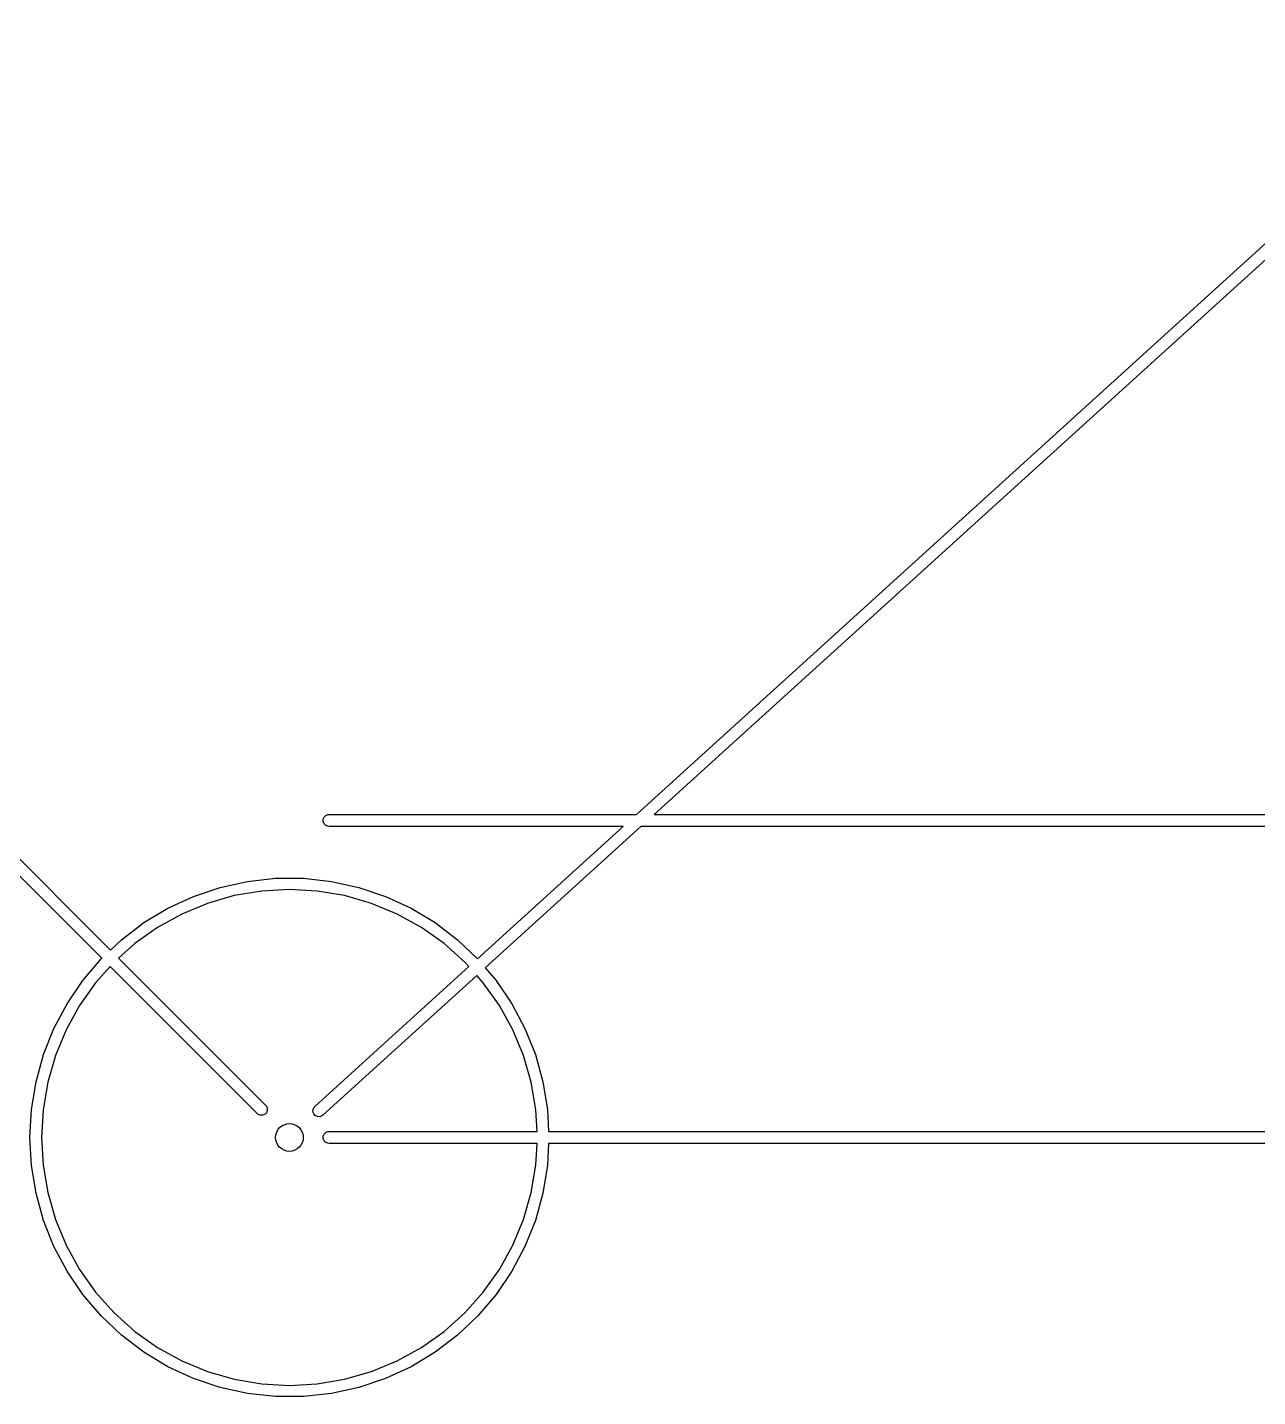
# Model space of a CAD drawing. Extents: x -0.77 to 1.14, y -1.02 to 1.02.
# Drawn here: x -0.13 to 0.481, y 0.344 to 1.024 of the extents above; entities that cross this region are included whole.
import ezdxf

# ---------------------------------------------------------------- set-up
doc = ezdxf.new("R2010")
doc.units = 0
doc.header["$MEASUREMENT"] = 0
doc.layers.add('BLACK', color=7, linetype='CONTINUOUS')

msp = doc.modelspace()

# ---------------------------------------------------------------- linework, layer by layer
at = {"layer": 'BLACK', "linetype": 'CONTINUOUS'}
for p, q in [((0.17238, 0.63287), (0.60329, 1.02395)), ((0.58656, 1.00079), (0.18117, 0.63287)), ((-0.2918, 0.76841), (-0.08893, 0.56554)), ((-0.09322, 0.56148), (-0.27621, 0.74447)), ((0.01804, 0.63238), (0.01911, 0.63282)), ((0.01911, 0.63282), (0.01969, 0.63287)), ((0.01969, 0.63287), (0.17238, 0.63287)), ((0.18117, 0.63287), (0.85358, 0.63287)), ((0.01679, 0.6305), (0.01723, 0.63156)), ((0.01679, 0.62935), (0.01679, 0.6305)), ((0.01723, 0.62828), (0.01679, 0.62935)), ((0.01723, 0.63156), (0.01804, 0.63238)), ((0.01804, 0.62747), (0.01723, 0.62828)), ((0.01911, 0.62703), (0.01804, 0.62747)), ((0.01969, 0.62697), (0.01911, 0.62703)), ((0.16587, 0.62697), (0.01969, 0.62697)), ((0.09346, 0.56125), (0.16587, 0.62697)), ((0.17466, 0.62697), (0.0973, 0.55676)), ((0.82562, 0.62697), (0.17466, 0.62697)), ((-0.03449, 0.59668), (-0.02086, 0.59968)), ((-0.02086, 0.59968), (-0.00698, 0.60119)), ((-0.00698, 0.60119), (0.00698, 0.60119)), ((0.00698, 0.60119), (0.02086, 0.59968)), ((0.02086, 0.59968), (0.03449, 0.59668)), ((-0.0604, 0.58636), (-0.04772, 0.59222)), ((-0.04772, 0.59222), (-0.03449, 0.59668)), ((-0.02742, 0.59258), (-0.0407, 0.58875)), ((-0.0138, 0.59489), (-0.02742, 0.59258)), ((0, 0.59567), (-0.0138, 0.59489)), ((0.0138, 0.59489), (0, 0.59567)), ((0.02742, 0.59258), (0.0138, 0.59489)), ((0.0407, 0.58875), (0.02742, 0.59258)), ((0.03449, 0.59668), (0.04772, 0.59222)), ((0.04772, 0.59222), (0.0604, 0.58636)), ((-0.07236, 0.57916), (-0.0604, 0.58636)), ((-0.0407, 0.58875), (-0.05347, 0.58346)), ((0.05347, 0.58346), (0.0407, 0.58875)), ((0.0604, 0.58636), (0.07236, 0.57916)), ((-0.08347, 0.57071), (-0.07236, 0.57916)), ((-0.05347, 0.58346), (-0.06556, 0.57678)), ((0.06556, 0.57678), (0.05347, 0.58346)), ((0.07236, 0.57916), (0.08347, 0.57071)), ((-0.06556, 0.57678), (-0.07683, 0.56878)), ((0.07683, 0.56878), (0.06556, 0.57678)), ((-0.08893, 0.56554), (-0.08347, 0.57071)), ((-0.07683, 0.56878), (-0.08493, 0.56155)), ((0.08713, 0.55957), (0.07683, 0.56878)), ((0.08347, 0.57071), (0.09346, 0.56125)), ((-0.10265, 0.55047), (-0.09361, 0.56111)), ((-0.09361, 0.56111), (-0.09322, 0.56148)), ((-0.08493, 0.56155), (-0.01183, 0.48845)), ((0.08914, 0.55733), (0.08713, 0.55957)), ((-0.0891, 0.55737), (-0.09634, 0.54927)), ((-0.01601, 0.48427), (-0.0891, 0.55737)), ((0.01259, 0.48786), (0.08914, 0.55733)), ((0.09308, 0.55293), (0.01656, 0.48348)), ((0.09634, 0.54927), (0.09308, 0.55293)), ((0.0973, 0.55676), (0.10265, 0.55047)), ((-0.11048, 0.53891), (-0.10265, 0.55047)), ((-0.09634, 0.54927), (-0.10434, 0.538)), ((0.10434, 0.538), (0.09634, 0.54927)), ((0.10265, 0.55047), (0.11048, 0.53891)), ((-0.11702, 0.52658), (-0.11048, 0.53891)), ((-0.10434, 0.538), (-0.11102, 0.52591)), ((0.11102, 0.52591), (0.10434, 0.538)), ((0.11048, 0.53891), (0.11702, 0.52658)), ((-0.12219, 0.51361), (-0.11702, 0.52658)), ((-0.11102, 0.52591), (-0.11631, 0.51314)), ((0.11631, 0.51314), (0.11102, 0.52591)), ((0.11702, 0.52658), (0.12219, 0.51361)), ((-0.12592, 0.50016), (-0.12219, 0.51361)), ((-0.11631, 0.51314), (-0.12014, 0.49986)), ((0.12014, 0.49986), (0.11631, 0.51314)), ((0.12219, 0.51361), (0.12592, 0.50016)), ((-0.12818, 0.48638), (-0.12592, 0.50016)), ((-0.12014, 0.49986), (-0.12245, 0.48624)), ((0.12245, 0.48624), (0.12014, 0.49986)), ((0.12592, 0.50016), (0.12818, 0.48638)), ((-0.12894, 0.47244), (-0.12818, 0.48638)), ((-0.12245, 0.48624), (-0.12323, 0.47244)), ((-0.01556, 0.48391), (-0.01601, 0.48427)), ((-0.0145, 0.48346), (-0.01556, 0.48391)), ((-0.01334, 0.48346), (-0.0145, 0.48346)), ((-0.01228, 0.48391), (-0.01334, 0.48346)), ((-0.01146, 0.48472), (-0.01228, 0.48391)), ((-0.01183, 0.48845), (-0.01146, 0.488)), ((-0.01146, 0.488), (-0.01102, 0.48694)), ((-0.01102, 0.48578), (-0.01146, 0.48472)), ((-0.01102, 0.48694), (-0.01102, 0.48578)), ((0.01166, 0.48524), (0.01171, 0.48639)), ((0.01205, 0.48415), (0.01166, 0.48524)), ((0.01171, 0.48639), (0.0122, 0.48743)), ((0.01282, 0.4833), (0.01205, 0.48415)), ((0.0122, 0.48743), (0.01259, 0.48786)), ((0.01386, 0.48281), (0.01282, 0.4833)), ((0.0161, 0.48314), (0.01501, 0.48275)), ((0.01656, 0.48348), (0.0161, 0.48314)), ((0.12306, 0.47539), (0.12245, 0.48624)), ((0.12818, 0.48638), (0.12878, 0.47539)), ((0.01501, 0.48275), (0.01386, 0.48281)), ((-0.12818, 0.4585), (-0.12894, 0.47244)), ((-0.12323, 0.47244), (-0.12245, 0.45864)), ((0.01679, 0.47302), (0.01723, 0.47408)), ((0.01679, 0.47186), (0.01679, 0.47302)), ((0.01723, 0.4708), (0.01679, 0.47186)), ((0.01723, 0.47408), (0.01804, 0.4749)), ((0.01804, 0.46999), (0.01723, 0.4708)), ((0.01804, 0.4749), (0.01911, 0.47534)), ((0.01911, 0.46954), (0.01804, 0.46999)), ((0.01911, 0.47534), (0.01969, 0.47539)), ((0.01969, 0.46949), (0.01911, 0.46954)), ((0.01969, 0.47539), (0.12306, 0.47539)), ((0.12306, 0.46949), (0.01969, 0.46949)), ((0.12245, 0.45864), (0.12306, 0.46949)), ((0.12878, 0.46949), (0.12818, 0.4585)), ((0.12878, 0.47539), (0.73758, 0.47539)), ((0.70962, 0.46949), (0.12878, 0.46949)), ((-0.12592, 0.44472), (-0.12818, 0.4585)), ((-0.12245, 0.45864), (-0.12014, 0.44502)), ((0.12014, 0.44502), (0.12245, 0.45864)), ((0.12818, 0.4585), (0.12592, 0.44472)), ((-0.12219, 0.43127), (-0.12592, 0.44472)), ((-0.12014, 0.44502), (-0.11631, 0.43174)), ((0.11631, 0.43174), (0.12014, 0.44502)), ((0.12592, 0.44472), (0.12219, 0.43127)), ((-0.11702, 0.4183), (-0.12219, 0.43127)), ((-0.11631, 0.43174), (-0.11102, 0.41898)), ((0.11102, 0.41898), (0.11631, 0.43174)), ((0.12219, 0.43127), (0.11702, 0.4183)), ((-0.11048, 0.40597), (-0.11702, 0.4183)), ((-0.11102, 0.41898), (-0.10434, 0.40688)), ((0.10434, 0.40688), (0.11102, 0.41898)), ((0.11702, 0.4183), (0.11048, 0.40597)), ((-0.10265, 0.39441), (-0.11048, 0.40597)), ((-0.10434, 0.40688), (-0.09634, 0.39561)), ((0.09634, 0.39561), (0.10434, 0.40688)), ((0.11048, 0.40597), (0.10265, 0.39441)), ((-0.09634, 0.39561), (-0.08713, 0.38531)), ((0.08713, 0.38531), (0.09634, 0.39561)), ((-0.09361, 0.38377), (-0.10265, 0.39441)), ((0.10265, 0.39441), (0.09361, 0.38377)), ((-0.08347, 0.37417), (-0.09361, 0.38377)), ((-0.08713, 0.38531), (-0.07683, 0.3761)), ((0.07683, 0.3761), (0.08713, 0.38531)), ((0.09361, 0.38377), (0.08347, 0.37417)), ((-0.07236, 0.36572), (-0.08347, 0.37417)), ((-0.07683, 0.3761), (-0.06556, 0.3681)), ((0.06556, 0.3681), (0.07683, 0.3761)), ((0.08347, 0.37417), (0.07236, 0.36572)), ((-0.06556, 0.3681), (-0.05347, 0.36142)), ((0.05347, 0.36142), (0.06556, 0.3681)), ((-0.0604, 0.35852), (-0.07236, 0.36572)), ((-0.05347, 0.36142), (-0.0407, 0.35613)), ((0.0407, 0.35613), (0.05347, 0.36142)), ((0.07236, 0.36572), (0.0604, 0.35852)), ((-0.04772, 0.35266), (-0.0604, 0.35852)), ((-0.0407, 0.35613), (-0.02742, 0.35231)), ((0.02742, 0.35231), (0.0407, 0.35613)), ((0.0604, 0.35852), (0.04772, 0.35266)), ((-0.03449, 0.3482), (-0.04772, 0.35266)), ((-0.02086, 0.3452), (-0.03449, 0.3482)), ((-0.02742, 0.35231), (-0.0138, 0.34999)), ((-0.0138, 0.34999), (0, 0.34922)), ((0, 0.34922), (0.0138, 0.34999)), ((0.0138, 0.34999), (0.02742, 0.35231)), ((0.03449, 0.3482), (0.02086, 0.3452)), ((0.04772, 0.35266), (0.03449, 0.3482)), ((-0.00698, 0.34369), (-0.02086, 0.3452)), ((0.00698, 0.34369), (-0.00698, 0.34369)), ((0.02086, 0.3452), (0.00698, 0.34369))]:
    msp.add_line(p, q, dxfattribs=at)
at = {"layer": 'BLACK'}
msp.add_circle((0, 0.47244), 0.00689, dxfattribs=at)

doc.saveas('drawing.dxf')
